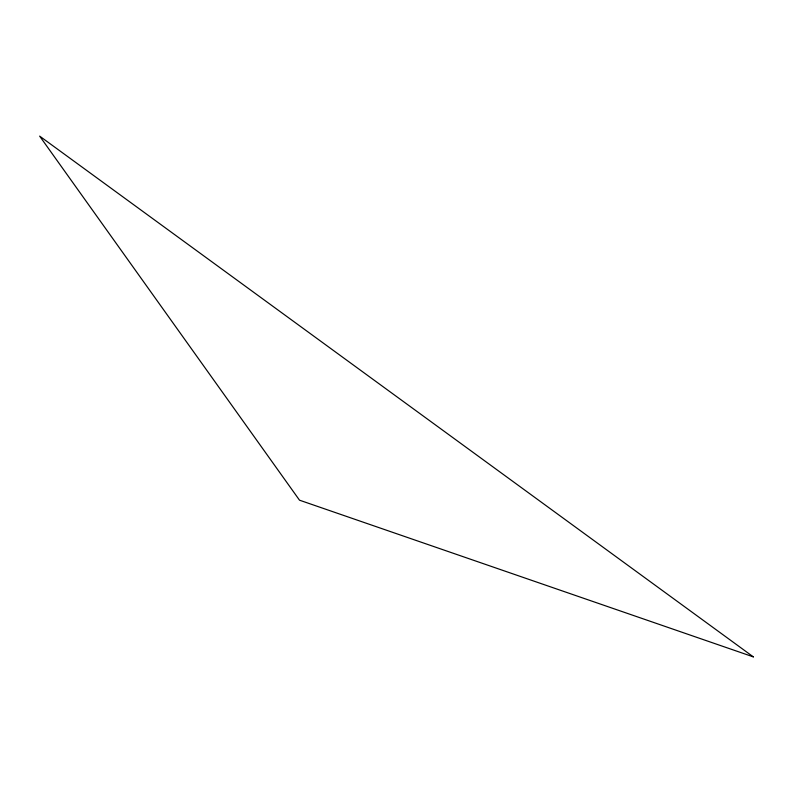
<?xml version="1.0" encoding="UTF-8"?>
<svg xmlns="http://www.w3.org/2000/svg" width="793" height="793" viewBox="0 0 793 793"><rect width="100%" height="100%" fill="white"/><g stroke="black" fill="none" stroke-linecap="round" stroke-linejoin="round"><path stroke-width="1.19" d="M753.35 656.882L299.506 500.185L39.65 136.118L753.35 656.882"/></g></svg>
